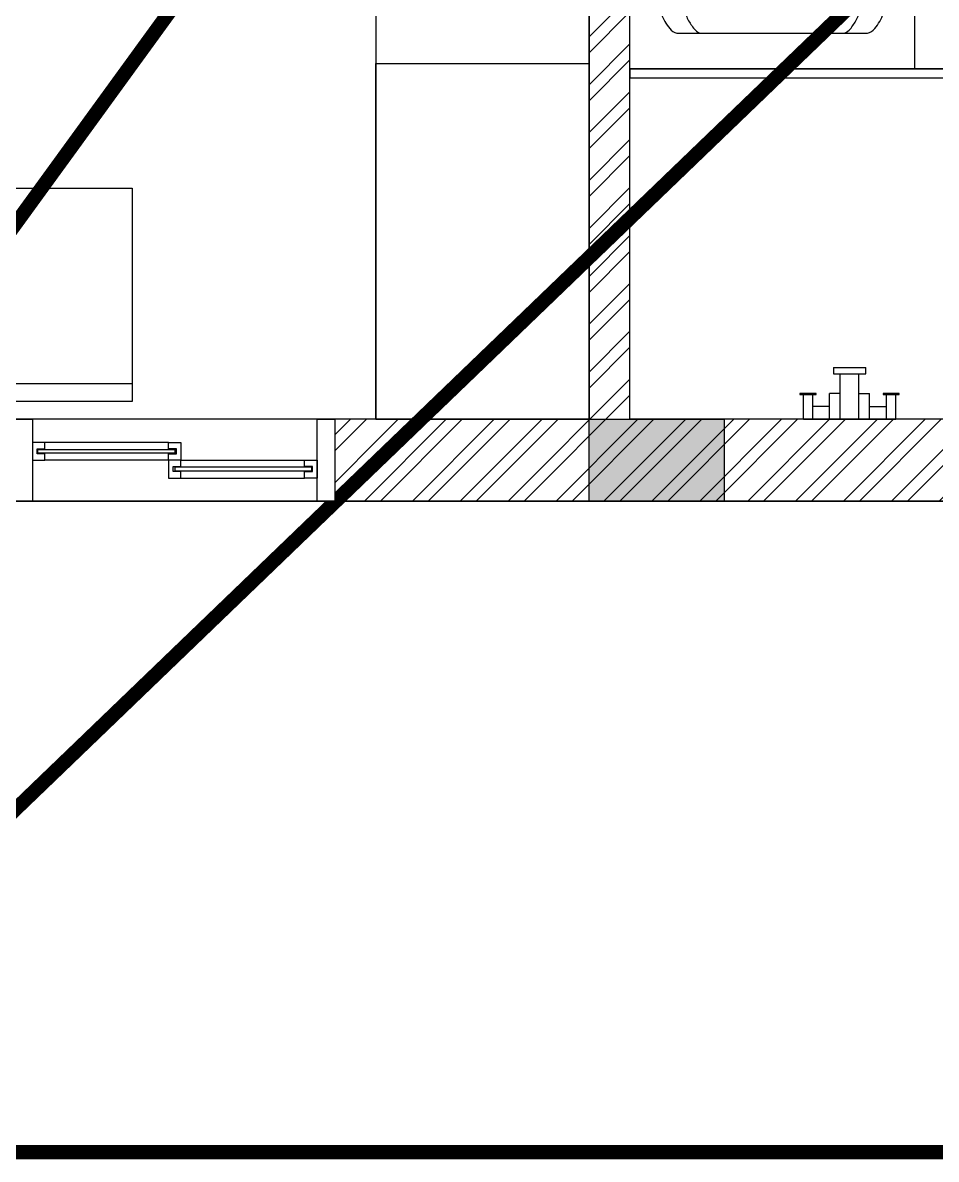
# Model space of a CAD drawing. Header units: millimetres. Extents: x -176651 to 424033, y -469666 to 486614.
# Drawn here: x 226145 to 228714, y 51455 to 54650 of the extents above; entities that cross this region are included whole.
import ezdxf

# ---------------------------------------------------------------- set-up
doc = ezdxf.new("R2010")
doc.units = ezdxf.units.MM
doc.set_wipeout_variables(frame=1)
doc.linetypes.add('1625_West Villa$0$DASHDOT', pattern=[1, 0.5, -0.25, 0, -0.25])
doc.linetypes.add('1625W-Roof Plan$0$DASHED', pattern=[0.75, 0.5, -0.25])
for name, color, linetype in [('1625_West Villa$0$ad-Elevation 10', 8, 'Continuous'), ('1625_West Villa$0$ad-Furniture', 8, 'Continuous'), ('1625_West Villa$0$ad-Glass Sectionline', 8, 'Continuous'), ('1625_West Villa$0$ad-Toilet fixtures', 8, 'Continuous'), ('1625_West Villa$0$ad-Wall', 8, 'Continuous'), ('1625_West Villa$0$ad-Wall hatch', 8, 'Continuous'), ('1625W-Roof Plan$0$ad-Primary Roof', 8, 'Continuous'), ('1625W-Roof Plan$0$ad-Secondary Roof', 8, 'Continuous'), ('1625W_Columns$0$ad-Column', 8, 'Continuous'), ('1625W_Columns$0$ad-Column Hatch', 8, 'Continuous'), ('ad-Plinth', 8, 'Continuous')]:
    doc.layers.add(name, color=color, linetype=linetype)

# ---------------------------------------------------------------- blocks, each defined once
blk = doc.blocks.new('zw$F00C')
at = {"layer": 'ad-Plinth', "ltscale": 5}
blk.add_lwpolyline([(0, 13620), (12120, 13620), (12120, 0), (0, 0), (0, 4745), (2830, 4745), (2830, 8645), (0, 8645)], close=True, dxfattribs=at)
blk = doc.blocks.new('zw$898C')
at = {"layer": 'ad-Plinth', "ltscale": 5}
blk.add_blockref('zw$F00C', (30903.5, -375453.9), dxfattribs=at)
blk = doc.blocks.new('1625_West Villa$0$3BHK+_A$0$ad_Shower')
for p, q in [((0, 130, 0), (-69.5, 130, 0)), ((0, -130), (0, 130)), ((0, 103.8, 0), (-69.5, 103.8, 0)), ((-36.4, 55.7, 0), (-36.4, 103.8, 0)), ((-145.8, -45.6), (-145.8, 45.6)), ((0, 55.7, 0), (-72.9, 55.7, 0)), ((-72.9, 26.2, 0), (-72.9, 55.7, 0)), ((0, 26.2, 0), (-128.2, 26.2, 0)), ((0, -26.2, 0), (-128.2, -26.2, 0)), ((-72.9, -26.2, 0), (-72.9, -56.1, 0)), ((0, -56.1, 0), (-72.9, -56.1, 0)), ((-36.4, -56.1, 0), (-36.4, -103.8, 0)), ((0, -103.8, 0), (-69.5, -103.8, 0)), ((0, -130, 0), (-69.5, -130, 0))]:
    blk.add_line(p, q)
blk.add_lwpolyline([(-69.5, 94.1), (-69.5, 139.7), (-72.9, 139.7), (-72.9, 94.1)], close=True)
at = {"elevation": 0}
blk.add_lwpolyline([(-145.8, -45.6), (-128.2, -45.6), (-128.2, 45.6), (-145.8, 45.6)], dxfattribs=at)
blk.add_lwpolyline([(-69.5, -139.7), (-69.5, -94.1), (-72.9, -94.1), (-72.9, -139.7)], close=True, dxfattribs=at)
blk = doc.blocks.new('1625_West Villa$0$zw$989B')
at = {"color": 0}
for p, q in [((100, 749), (370, 749)), ((380, 730), (370, 749)), ((70, 81), (70, 719)), ((220, 730), (1530, 730)), ((540, 730), (680, 662)), ((680, 662), (1530, 662)), ((1700, 138), (1700, 662)), ((87, 171), (87, 629)), ((120, 630), (120, 170)), ((680, 138), (540, 70)), ((680, 138), (1530, 138)), ((220, 70), (1530, 70)), ((370, 51), (380, 70)), ((100, 51), (370, 51))]:
    blk.add_line(p, q, dxfattribs=at)
at = {"color": 0, "linetype": '1625_West Villa$0$DASHDOT'}
for p, q in [((1565, 465), (1565, 335)), ((1500, 400), (1630, 400))]:
    blk.add_line(p, q, dxfattribs=at)
at = {"color": 0}
blk.add_lwpolyline([(0, 0), (0, 800), (1800, 800), (1800, 0)], close=True, dxfattribs=at)
for radius in [31.294, 21.294]:
    blk.add_circle((1565, 400), radius, dxfattribs=at)
for centre, radius, start, end in [((100, 719), 30, 90, 180), ((207, 629), 120, 90, 180), ((220, 630), 100, 90, 180), ((1530, 305.926), 424.074, 80.592388, 90), ((1559.313, 482.846), 244.743, 68.198591, 80.592388), ((1603.673, 593.747), 125.298, 46.000099, 68.198591), ((1669.585, 662), 30.415, 0, 46.000099), ((1530, 237.926), 424.074, 80.592388, 90), ((1559.313, 414.846), 244.743, 68.198591, 80.592388), ((1603.673, 525.747), 125.298, 53.421211, 68.198591), ((1657.445, 586.304), 45.184, 19.644745, 62.452929), ((1657.445, 213.696), 45.184, 297.547071, 340.355255), ((207, 171), 120, 180, 270), ((220, 170), 100, 180, 270), ((1603.673, 274.254), 125.298, 291.801409, 306.578789), ((1530, 562.074), 424.074, 270, 279.407612), ((1559.313, 385.155), 244.743, 279.407612, 291.801409), ((1669.585, 138), 30.415, 313.999901, 0), ((1603.673, 206.254), 125.298, 291.801409, 313.999901), ((100, 81), 30, 180, 270), ((1530, 494.074), 424.074, 270, 279.407612), ((1559.313, 317.155), 244.743, 279.407612, 291.801409)]:
    blk.add_arc(centre, radius, start, end, dxfattribs=at)
blk = doc.blocks.new('1625_West Villa$0$zw$6C7B')
at = {"layer": '1625_West Villa$0$ad-Furniture'}
for points in [[(0, 2430), (600, 2430), (600, 3030), (0, 3030)], [(0, 600), (2050, 600), (2050, 2430), (0, 2430)], [(450, 1630), (450, 2080), (250, 2080), (250, 1630)], [(450, 1400), (450, 950), (250, 950), (250, 1400)], [(0, 600), (600, 600), (600, 0), (0, 0)]]:
    blk.add_lwpolyline(points, close=True, dxfattribs=at)
for points in [[(50, 3030), (50, 2430)], [(100, 2430), (100, 600)], [(570.2, 835.1), (805.2, 600), (805.2, 835.1), (570.2, 835.1), (570.2, 2194.9), (805.2, 2430), (805.2, 2194.9), (570.2, 2194.9)], [(50, 0), (50, 600)]]:
    blk.add_lwpolyline(points, dxfattribs=at)
at = {"layer": '1625_West Villa$0$ad-Furniture', "color": 33}
blk.add_lwpolyline([(1700, 2430), (1700, 2780), (3050, 2780), (3050, 250), (1700, 250), (1700, 600)], dxfattribs=at)
blk = doc.blocks.new('1625_West Villa$0$zw$66EE')
at = {"layer": '1625_West Villa$0$ad-Furniture'}
blk.add_lwpolyline([(4395, 230), (4995, 230), (4995, 2800), (4495, 2800, 0.414214), (4395, 2700)], format="xyb", close=True, dxfattribs=at)
blk.add_lwpolyline([(4395, 230), (4395, 1230), (4995, 1230), (4995, 230)], close=True, dxfattribs=at)
at = {"layer": '1625_West Villa$0$ad-Glass Sectionline'}
blk.add_lwpolyline([(8310, 1215), (5110, 1215), (5110, 1190), (8310, 1190)], close=True, dxfattribs=at)
at = {"layer": '1625_West Villa$0$ad-Toilet fixtures'}
blk.add_lwpolyline([(6745, 230), (5110, 230), (5110, 1215), (6745, 1215)], close=True, dxfattribs=at)
at = {"layer": '1625_West Villa$0$ad-Furniture', "xscale": -1, "rotation": 270}
blk.add_blockref('1625_West Villa$0$zw$6C7B', (680, 280), dxfattribs=at)
at = {"layer": '1625_West Villa$0$ad-Toilet fixtures', "rotation": 270}
for name, p in [('1625_West Villa$0$zw$989B', (5110, 3015)), ('1625_West Villa$0$3BHK+_A$0$ad_Shower', (5727.5, 230))]:
    blk.add_blockref(name, p, dxfattribs=at)
blk = doc.blocks.new('1625_West Villa$0$$ZCDB_AUDIT_GENERATED_C7DC')
blk.add_wipeout([(0, 230), (900, 230), (900, 0), (0, 0)]).dxf.layer = '1625_West Villa$0$ad-Elevation 10'
at = {"layer": '1625_West Villa$0$ad-Elevation 10'}
for points in [[(900, 230), (0, 230)], [(900, 0), (0, 0)]]:
    blk.add_lwpolyline(points, dxfattribs=at)
for points in [[(50, 0), (50, 230), (0, 230), (0, 0)], [(850, 0), (900, 0), (900, 230), (850, 230)], [(467.5, 133), (467.5, 115), (432.5, 115), (432.5, 165), (467.5, 165), (467.5, 147), (445.5, 147), (445.5, 133)], [(815, 133), (815, 115), (850, 115), (850, 165), (815, 165), (815, 147), (837, 147), (837, 133)], [(85, 83), (85, 65), (50, 65), (50, 115), (85, 115), (85, 97), (63, 97), (63, 83)], [(432.5, 83), (432.5, 65), (467.5, 65), (467.5, 115), (432.5, 115), (432.5, 97), (454.5, 97), (454.5, 83)]]:
    blk.add_lwpolyline(points, close=True, dxfattribs=at)
at = {"layer": '1625_West Villa$0$ad-Glass Sectionline'}
for points in [[(467.5, 165), (815, 165)], [(432.5, 115), (85, 115)], [(467.5, 115), (815, 115)], [(432.5, 65), (85, 65)]]:
    blk.add_lwpolyline(points, dxfattribs=at)
for points in [[(450, 145), (835, 145), (835, 135), (450, 135)], [(450, 95), (65, 95), (65, 85), (450, 85)]]:
    blk.add_lwpolyline(points, close=True, dxfattribs=at)
blk = doc.blocks.new('*U93')
blk.add_blockref('1625_West Villa$0$$ZCDB_AUDIT_GENERATED_C7DC', (0, 0))
blk = doc.blocks.new('1625_West Villa$0$zw$6266')
at = {"layer": '1625_West Villa$0$ad-Wall hatch', "transparency": 33554610}
h = blk.add_hatch(dxfattribs=at)
h.set_pattern_fill('ANSI32', color=256, scale=10)
h.set_pattern_definition([(45, (388774.33, 102900.03), (-67.35192, 67.35192), []), (45, (388819.235, 102900.03), (-67.35192, 67.35192), [])])
h.paths.add_polyline_path([(230, 8875), (230, 9105), (0, 9105), (0, 8645), (2830, 8645), (2830, 4745), (0, 4745), (0, 0), (9240, 0), (9240, 230), (8540, 230), (8540, 4745), (4810, 4745), (4810, 4515), (4995, 4515), (4995, 3930), (5110, 3930), (5110, 4630), (8310, 4630), (8310, 3130), (6860, 3130), (6860, 3015), (8310, 3015), (8310, 230), (5110, 230), (5110, 3015), (6060, 3015), (6060, 3130), (4995, 3130), (4995, 230), (230, 230), (230, 4515), (3910, 4515), (3910, 4745), (3060, 4745), (3060, 8875)])
at = {"xscale": -1, "rotation": 179.9999999999999}
blk.add_blockref('*U93', (3380, 230), dxfattribs=at)
at = {"layer": '1625_West Villa$0$ad-Wall'}
blk.add_lwpolyline([(0, 0), (9240, 0), (9240, 230), (8540, 230), (8540, 4745), (4810, 4745), (4810, 4515), (4995, 4515), (4995, 3930), (5110, 3930), (5110, 4630), (8310, 4630), (8310, 3130), (6860, 3130), (6860, 3015), (8310, 3015), (8310, 230), (5110, 230), (5110, 3015), (6060, 3015), (6060, 3130), (4995, 3130), (4995, 230), (230, 230)], dxfattribs=at)
blk = doc.blocks.new('1625W-Roof Plan$0$A$Ca594aa6c')
at = {"layer": '1625W-Roof Plan$0$ad-Primary Roof', "linetype": '1625W-Roof Plan$0$DASHED', "ltscale": 2, "const_width": 40}
blk.add_lwpolyline([(12570, -15450), (2380, -15450), (7475, -10550)], close=True, dxfattribs=at)
at = {"layer": '1625W-Roof Plan$0$ad-Secondary Roof', "linetype": '1625W-Roof Plan$0$DASHED', "ltscale": 2, "const_width": 40}
blk.add_lwpolyline([(2380, -8425), (4485.4, -11322.5), (2380, -14220), (-600, -14220), (-600, -8425)], close=True, dxfattribs=at)
blk = doc.blocks.new('1625W-Roof Plan')
blk.add_blockref('1625W-Roof Plan$0$A$Ca594aa6c', (0, 13620))
blk = doc.blocks.new('1625W_Columns$0$zw$6AA0')
at = {"layer": '1625W_Columns$0$ad-Column Hatch', "transparency": 33554687}
h = blk.add_hatch(color=256, dxfattribs=at)
h.dxf.hatch_style = 1
h.paths.add_polyline_path([(0, -230), (380, -230), (380, 0), (0, 0)])
at = {"layer": '1625W_Columns$0$ad-Column'}
blk.add_lwpolyline([(0, -230), (380, -230), (380, 0), (0, 0)], close=True, dxfattribs=at)
blk = doc.blocks.new('1625W_Columns')
at = {"layer": '1625W_Columns$0$ad-Column', "xscale": -1, "rotation": 179.9999999999997}
blk.add_blockref('1625W_Columns$0$zw$6AA0', (4995, 0), dxfattribs=at)
blk = doc.blocks.new('1625_West Villa')
at = {"layer": '1625_West Villa$0$ad-Furniture'}
blk.add_blockref('1625_West Villa$0$zw$66EE', (0, 0), dxfattribs=at)
blk.add_blockref('1625W-Roof Plan', (0, 0))
blk.add_blockref('1625_West Villa$0$zw$6266', (0, 0))
blk.add_blockref('1625W_Columns', (0, 0))
blk = doc.blocks.new("All Plot's Villa Plans")
at = {"ltscale": 5}
blk.add_blockref('1625_West Villa', (222742.3, 53304.9), dxfattribs=at)

msp = doc.modelspace()

# ---------------------------------------------------------------- block references
at = {"ltscale": 5}
msp.add_blockref("All Plot's Villa Plans", (0, 0), dxfattribs=at)

# ---------------------------------------------------------------- next in the draw order: block references
msp.add_blockref('zw$898C', (191838.8, 428758.8), dxfattribs=at)

doc.saveas('drawing.dxf')
